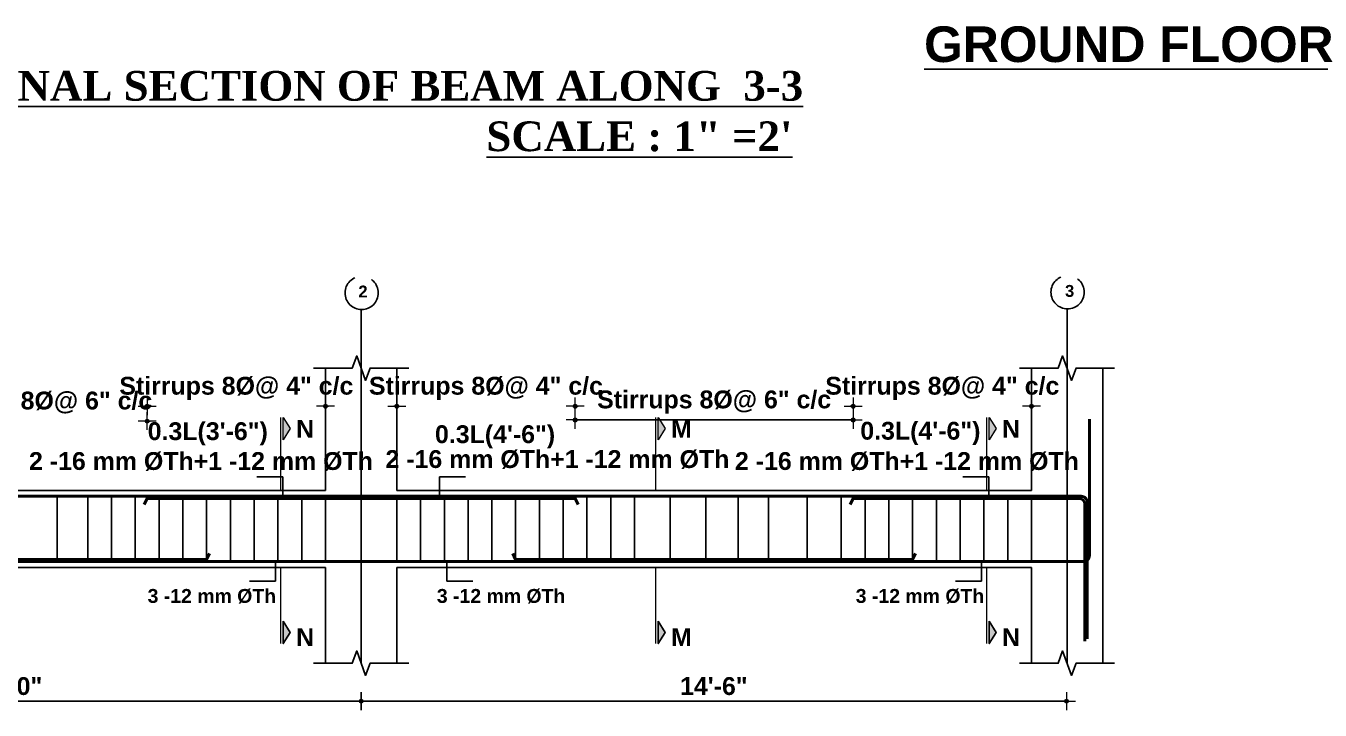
# Model space of a CAD drawing. Header units: inches. Extents: x -9998782 to 66725, y -6520505 to 8308.
# Drawn here: x -4996119.6 to -4995684.1, y -3258073.8 to -3257843.4 of the extents above; entities that cross this region are included whole.
import ezdxf
from ezdxf.enums import TextEntityAlignment as Align

# ---------------------------------------------------------------- set-up
doc = ezdxf.new("R2010")
doc.units = ezdxf.units.IN
doc.header["$LTSCALE"] = 2
doc.header["$MEASUREMENT"] = 0
doc.header["$PDMODE"] = 34
doc.linetypes.add('ACAD_ISO02W100', pattern=[15, 12, -3])
doc.layers.get('0').update_dxf_attribs({"linetype": 'CONTINUOUS'})
doc.layers.get('DEFPOINTS').update_dxf_attribs({"color": 141, "linetype": 'CONTINUOUS'})
for name, color, linetype, lineweight in [('BAR', 5, 'CONTINUOUS', 40), ('dimension', 160, 'CONTINUOUS', 15), ('HATCH1', 4, 'ACAD_ISO02W100', 13), ('TEXT', 181, 'CONTINUOUS', 25)]:
    doc.layers.add(name, color=color, linetype=linetype, lineweight=lineweight)
doc.layers.add('STIRRUP', color=10, linetype='CONTINUOUS')
doc.styles.add('1.8 str', font='times.ttf', dxfattribs={"width": 0.8, "height": 6})
doc.styles.add('STYLE1', font='arialbd.ttf')
doc.dimstyles.new('1.4', dxfattribs={"dimscale": 0, "dimtxt": 6, "dimasz": 0.5, "dimexe": 2, "dimexo": 9, "dimgap": 2, "dimtad": 1, "dimdec": 0, "dimlfac": 0.5, "dimzin": 3, "dimdsep": 46, "dimlunit": 4, "dimtxsty": '1.8 str', "dimblk": 'DIM', "dimcen": 3, "dimdle": 3, "dimse1": 1, "dimse2": 1, "dimclrd": 256, "dimclre": 256, "dimclrt": 7, "dimadec": 1, "dimazin": 2, "dimtfac": 1, "dimtdec": 0, "dimtix": 1, "dimtofl": 0, "dimtmove": 2, "dimatfit": 3, "dimldrblk": 'arrow', "dimfxl": 2, "dimfrac": 2, "dimtolj": 2, "dimtzin": 0, "dimarcsym": 0})

# ---------------------------------------------------------------- blocks, each defined once
blk = doc.blocks.new('DIM')
at = {"layer": 'dimension'}
h = blk.add_hatch(color=256, dxfattribs=at)
h.paths.add_polyline_path([(0, 1.28), (0, 0), (1.28, 0, 0.414214)])
h.paths.add_polyline_path([(1.28, 0), (0, 0), (0, -1.28, 0.414214)])
h.paths.add_polyline_path([(0, 0), (-1.28, 0, 0.414214), (0, -1.28)])
h.paths.add_polyline_path([(0, 1.28, 0.414214), (-1.28, 0), (0, 0)])
for p, q in [((-6, 0), (6, 0)), ((0, 6), (0, -6))]:
    blk.add_line(p, q, dxfattribs=at)
blk.add_circle((0, 0), 1.28, dxfattribs=at)
blk = doc.blocks.new('*D902')
at = {"layer": 'DEFPOINTS', "color": 0, "ltscale": 10}
for p in [(-4996078.82, -3257976.51), (-4996154.17, -3257993.05), (-4996078.82, -3258007.57)]:
    blk.add_point(p, dxfattribs=at)
at = {"layer": 'dimension', "lineweight": -2, "ltscale": 10}
for p, q in [((-4996154.67, -3257976.51), (-4996155.17, -3257976.51)), ((-4996078.32, -3257976.51), (-4996077.82, -3257976.51))]:
    blk.add_line(p, q, dxfattribs=at)
at = {"layer": 'dimension', "lineweight": -2, "ltscale": 10, "xscale": 0.5, "yscale": 0.5, "zscale": 0.5}
blk.add_blockref('DIM', (-4996154.17, -3257976.51), dxfattribs=at)
at = {"layer": 'dimension', "lineweight": -2, "ltscale": 10, "xscale": 0.5, "yscale": 0.5, "zscale": 0.5, "rotation": 180}
blk.add_blockref('DIM', (-4996078.82, -3257976.51), dxfattribs=at)
at = {"layer": 'dimension', "color": 7, "ltscale": 10, "insert": (-4996116.49, -3257970.49), "char_height": 6, "attachment_point": 5, "style": 'STYLE1'}
blk.add_mtext('\\A2;Stirrups 8%%C@ 6" c/c', dxfattribs=at)
blk = doc.blocks.new('arrow')
at = {"layer": 'dimension'}
blk.add_lwpolyline([(1.21, 0, 0, 2.1, 0), (-2.29, 0, 0, 0, 0), (1.21, 0, 0, 0, 0)], format="xyseb", dxfattribs=at)
blk = doc.blocks.new('*D903')
at = {"layer": 'DEFPOINTS', "color": 0, "ltscale": 10}
for p in [(-4996018.82, -3257971.53), (-4996018.82, -3257985.07), (-4996078.82, -3258002.59)]:
    blk.add_point(p, dxfattribs=at)
at = {"layer": 'dimension', "lineweight": -2, "ltscale": 10}
for p, q in [((-4996079.32, -3257971.53), (-4996079.82, -3257971.53)), ((-4996018.32, -3257971.53), (-4996017.82, -3257971.53))]:
    blk.add_line(p, q, dxfattribs=at)
at = {"layer": 'dimension', "lineweight": -2, "ltscale": 10, "xscale": 0.5, "yscale": 0.5, "zscale": 0.5}
blk.add_blockref('DIM', (-4996078.82, -3257971.53), dxfattribs=at)
at = {"layer": 'dimension', "lineweight": -2, "ltscale": 10, "xscale": 0.5, "yscale": 0.5, "zscale": 0.5, "rotation": 180}
blk.add_blockref('DIM', (-4996018.82, -3257971.53), dxfattribs=at)
at = {"layer": 'dimension', "color": 7, "ltscale": 10, "insert": (-4996048.82, -3257965.51), "char_height": 6, "attachment_point": 5, "style": 'STYLE1'}
blk.add_mtext('\\A2;Stirrups 8%%C@ 4" c/c', dxfattribs=at)
blk = doc.blocks.new('*D904')
at = {"layer": 'DEFPOINTS', "color": 0, "ltscale": 10}
for p in [(-4995994.82, -3257971.53), (-4995994.82, -3257985.07), (-4995934.82, -3258002.59)]:
    blk.add_point(p, dxfattribs=at)
at = {"layer": 'dimension', "lineweight": -2, "ltscale": 10}
for p, q in [((-4995995.32, -3257971.53), (-4995995.82, -3257971.53)), ((-4995934.32, -3257971.53), (-4995933.82, -3257971.53))]:
    blk.add_line(p, q, dxfattribs=at)
at = {"layer": 'dimension', "lineweight": -2, "ltscale": 10, "xscale": 0.5, "yscale": 0.5, "zscale": 0.5}
blk.add_blockref('DIM', (-4995994.82, -3257971.53), dxfattribs=at)
at = {"layer": 'dimension', "lineweight": -2, "ltscale": 10, "xscale": 0.5, "yscale": 0.5, "zscale": 0.5, "rotation": 180}
blk.add_blockref('DIM', (-4995934.82, -3257971.53), dxfattribs=at)
at = {"layer": 'dimension', "color": 7, "ltscale": 10, "insert": (-4995964.82, -3257965.51), "char_height": 6, "attachment_point": 5, "style": 'STYLE1'}
blk.add_mtext('\\A2;Stirrups 8%%C@ 4" c/c', dxfattribs=at)
blk = doc.blocks.new('*D905')
at = {"layer": 'DEFPOINTS', "color": 0, "ltscale": 10}
for p in [(-4995781.25, -3257971.53), (-4995781.25, -3257985.07), (-4995841.25, -3258002.59)]:
    blk.add_point(p, dxfattribs=at)
at = {"layer": 'dimension', "lineweight": -2, "ltscale": 10}
for p, q in [((-4995841.75, -3257971.53), (-4995842.25, -3257971.53)), ((-4995780.75, -3257971.53), (-4995780.25, -3257971.53))]:
    blk.add_line(p, q, dxfattribs=at)
at = {"layer": 'dimension', "lineweight": -2, "ltscale": 10, "xscale": 0.5, "yscale": 0.5, "zscale": 0.5}
blk.add_blockref('DIM', (-4995841.25, -3257971.53), dxfattribs=at)
at = {"layer": 'dimension', "lineweight": -2, "ltscale": 10, "xscale": 0.5, "yscale": 0.5, "zscale": 0.5, "rotation": 180}
blk.add_blockref('DIM', (-4995781.25, -3257971.53), dxfattribs=at)
at = {"layer": 'dimension', "color": 7, "ltscale": 10, "insert": (-4995811.25, -3257965.51), "char_height": 6, "attachment_point": 5, "style": 'STYLE1'}
blk.add_mtext('\\A2;Stirrups 8%%C@ 4" c/c', dxfattribs=at)
blk = doc.blocks.new('*D906')
at = {"layer": 'DEFPOINTS', "color": 0, "ltscale": 10}
for p in [(-4995841.25, -3257976.14), (-4995934.82, -3258007.57), (-4995841.25, -3258007.57)]:
    blk.add_point(p, dxfattribs=at)
at = {"layer": 'dimension', "lineweight": -2, "ltscale": 10}
blk.add_line((-4995934.32, -3257976.14), (-4995841.75, -3257976.14), dxfattribs=at)
at = {"layer": 'dimension', "lineweight": -2, "ltscale": 10, "xscale": 0.5, "yscale": 0.5, "zscale": 0.5, "rotation": 180}
blk.add_blockref('DIM', (-4995934.82, -3257976.14), dxfattribs=at)
at = {"layer": 'dimension', "lineweight": -2, "ltscale": 10, "xscale": 0.5, "yscale": 0.5, "zscale": 0.5}
blk.add_blockref('DIM', (-4995841.25, -3257976.14), dxfattribs=at)
at = {"layer": 'dimension', "color": 7, "ltscale": 10, "insert": (-4995888.03, -3257970.12), "char_height": 6, "attachment_point": 5, "style": 'STYLE1'}
blk.add_mtext('\\A2;Stirrups 8%%C@ 6" c/c', dxfattribs=at)
blk = doc.blocks.new('*D907')
at = {"layer": 'DEFPOINTS', "color": 0, "ltscale": 10}
for p in [(-4996244.17, -3258058.03), (-4996006.82, -3258058.03), (-4996006.82, -3258070.84)]:
    blk.add_point(p, dxfattribs=at)
at = {"layer": 'dimension', "lineweight": -2, "ltscale": 10}
blk.add_line((-4996243.67, -3258070.84), (-4996007.32, -3258070.84), dxfattribs=at)
at = {"layer": 'dimension', "lineweight": -2, "ltscale": 10, "xscale": 0.5, "yscale": 0.5, "zscale": 0.5, "rotation": 180}
blk.add_blockref('DIM', (-4996244.17, -3258070.84), dxfattribs=at)
at = {"layer": 'dimension', "lineweight": -2, "ltscale": 10, "xscale": 0.5, "yscale": 0.5, "zscale": 0.5}
blk.add_blockref('DIM', (-4996006.82, -3258070.84), dxfattribs=at)
at = {"layer": 'dimension', "color": 7, "ltscale": 10, "insert": (-4996125.49, -3258065.78), "char_height": 6, "attachment_point": 5, "style": 'STYLE1'}
blk.add_mtext('\\A2;12\'-0"', dxfattribs=at)
blk = doc.blocks.new('*D908')
at = {"layer": 'DEFPOINTS', "color": 0, "ltscale": 10}
for p in [(-4996006.82, -3258058.03), (-4995769.46, -3258058.03), (-4995769.46, -3258070.84)]:
    blk.add_point(p, dxfattribs=at)
at = {"layer": 'dimension', "lineweight": -2, "ltscale": 10}
blk.add_line((-4996006.32, -3258070.84), (-4995769.96, -3258070.84), dxfattribs=at)
at = {"layer": 'dimension', "lineweight": -2, "ltscale": 10, "xscale": 0.5, "yscale": 0.5, "zscale": 0.5, "rotation": 180}
blk.add_blockref('DIM', (-4996006.82, -3258070.84), dxfattribs=at)
at = {"layer": 'dimension', "lineweight": -2, "ltscale": 10, "xscale": 0.5, "yscale": 0.5, "zscale": 0.5}
blk.add_blockref('DIM', (-4995769.46, -3258070.84), dxfattribs=at)
at = {"layer": 'dimension', "color": 7, "ltscale": 10, "insert": (-4995888.14, -3258065.78), "char_height": 6, "attachment_point": 5, "style": 'STYLE1'}
blk.add_mtext('\\A2;14\'-6"', dxfattribs=at)

msp = doc.modelspace()

# ---------------------------------------------------------------- hatches: boundary and pattern name
at = {"layer": 'TEXT', "ltscale": 10}
for points in [[(-4996033.02, -3257975.29), (-4996033.02, -3257982.79), (-4996030.71, -3257979.04)], [(-4995906.83, -3257975.29), (-4995906.83, -3257982.79), (-4995904.52, -3257979.04)], [(-4995795.45, -3257975.29), (-4995795.45, -3257982.79), (-4995793.14, -3257979.04)], [(-4996033.02, -3258051.43), (-4996033.02, -3258043.93), (-4996030.71, -3258047.68)], [(-4995906.83, -3258051.43), (-4995906.83, -3258043.93), (-4995904.52, -3258047.68)], [(-4995795.45, -3258051.43), (-4995795.45, -3258043.93), (-4995793.14, -3258047.68)]]:
    msp.add_hatch(color=256, dxfattribs=at).paths.add_polyline_path(points)

# ---------------------------------------------------------------- linework, layer by layer
for p, q in [((-4996006.82, -3257958.67), (-4996006.82, -3257938.72)), ((-4995769.25, -3257958.67), (-4995769.25, -3257938.72)), ((-4996006.82, -3257958.67), (-4996006.82, -3258058.03)), ((-4995769.25, -3257958.67), (-4995769.25, -3258058.03)), ((-4996006.82, -3258058.03), (-4996006.82, -3258038.08)), ((-4995769.25, -3258058.03), (-4995769.25, -3258038.08))]:
    msp.add_line(p, q)
at = {"ltscale": 10}
for p, q in [((-4996018.82, -3257999.84), (-4996018.82, -3257958.67)), ((-4995994.82, -3257999.84), (-4995994.82, -3257958.67)), ((-4995781.25, -3257999.84), (-4995781.25, -3257958.67)), ((-4995757.25, -3258002.59), (-4995757.25, -3257958.67)), ((-4996232.17, -3257999.84), (-4996033.87, -3257999.84)), ((-4996112.17, -3257999.84), (-4996018.82, -3257999.84)), ((-4995796.31, -3257999.84), (-4995994.82, -3257999.84)), ((-4995874.6, -3257999.84), (-4995781.25, -3257999.84)), ((-4995757.25, -3258058.03), (-4995757.25, -3258002.59)), ((-4996232.17, -3258025.84), (-4996035.65, -3258025.84)), ((-4996112.17, -3258025.84), (-4996018.82, -3258025.84)), ((-4996018.82, -3258058.03), (-4996018.82, -3258025.84)), ((-4995798.09, -3258025.84), (-4995994.82, -3258025.84)), ((-4995994.82, -3258058.03), (-4995994.82, -3258025.84)), ((-4995874.6, -3258025.84), (-4995781.25, -3258025.84)), ((-4995781.25, -3258058.03), (-4995781.25, -3258025.84))]:
    msp.add_line(p, q, dxfattribs=at)
at = {"linetype": 'Continuous', "ltscale": 10}
for points in [[(-4995990.82, -3257958.67), (-4996003.82, -3257958.67), (-4996005.32, -3257962.79), (-4996008.32, -3257954.55), (-4996009.82, -3257958.67), (-4996022.82, -3257958.67)], [(-4995753.25, -3257958.67), (-4995766.25, -3257958.67), (-4995767.75, -3257962.79), (-4995770.75, -3257954.55), (-4995772.25, -3257958.67), (-4995785.25, -3257958.67)], [(-4995990.82, -3258058.03), (-4996003.82, -3258058.03), (-4996005.32, -3258062.15), (-4996008.32, -3258053.91), (-4996009.82, -3258058.03), (-4996022.82, -3258058.03)], [(-4995753.25, -3258058.03), (-4995766.25, -3258058.03), (-4995767.75, -3258062.15), (-4995770.75, -3258053.91), (-4995772.25, -3258058.03), (-4995785.25, -3258058.03)]]:
    msp.add_lwpolyline(points, dxfattribs=at)
at = {"layer": 'BAR', "ltscale": 10}
for p, q in [((-4996006.82, -3258001.84), (-4996112.17, -3258001.84)), ((-4996006.82, -3258001.84), (-4995864.6, -3258001.84)), ((-4995769.25, -3258001.84), (-4995874.6, -3258001.84)), ((-4996006.82, -3258023.84), (-4996112.17, -3258023.84)), ((-4996006.82, -3258023.84), (-4995864.6, -3258023.84)), ((-4995769.25, -3258023.84), (-4995874.6, -3258023.84))]:
    msp.add_line(p, q, dxfattribs=at)
for points in [[(-4995781.25, -3258023.84), (-4995763.76, -3258023.84, 0.414214), (-4995761.75, -3258021.82), (-4995761.75, -3257975.84)], [(-4995762.5, -3258049.84), (-4995762.5, -3258003.85, 0.414214), (-4995764.51, -3258001.84), (-4995781.25, -3258001.84)], [(-4995763.25, -3258050.59), (-4995763.25, -3258004.6, 0.414214), (-4995765.26, -3258002.59), (-4995781.25, -3258002.59)]]:
    msp.add_lwpolyline(points, format="xyb", dxfattribs=at)
for points in [[(-4996244.17, -3258001.84), (-4996102.17, -3258001.84)], [(-4996079.86, -3258004.59), (-4996078.82, -3258002.59), (-4996006.82, -3258002.59)], [(-4995933.77, -3258004.59), (-4995934.82, -3258002.59), (-4996006.82, -3258002.59)], [(-4995842.29, -3258004.59), (-4995841.25, -3258002.59), (-4995769.25, -3258002.59)], [(-4996102.17, -3258023.84), (-4996244.17, -3258023.84)], [(-4996190.12, -3258021.09), (-4996189.17, -3258023.09), (-4996102.17, -3258023.09)], [(-4996057.86, -3258021.09), (-4996058.82, -3258023.09), (-4996112.17, -3258023.09)], [(-4995955.77, -3258021.09), (-4995954.82, -3258023.09), (-4995864.6, -3258023.09)], [(-4995820.29, -3258021.09), (-4995821.25, -3258023.09), (-4995874.6, -3258023.09)]]:
    msp.add_lwpolyline(points, dxfattribs=at)
at = {"layer": 'dimension', "ltscale": 10}
for p, q in [((-4996033.87, -3257999.84), (-4996033.87, -3257975.34)), ((-4995907.68, -3257999.84), (-4995907.68, -3257975.34)), ((-4995796.31, -3257999.84), (-4995796.31, -3257975.34)), ((-4996033.87, -3258051.38), (-4996033.87, -3258025.84)), ((-4995907.68, -3258051.38), (-4995907.68, -3258025.84)), ((-4995796.31, -3258051.38), (-4995796.31, -3258025.84))]:
    msp.add_line(p, q, dxfattribs=at)
for points in [[(-4996033.02, -3257982.79), (-4996033.02, -3257975.29), (-4996030.71, -3257979.04), (-4996033.02, -3257982.79)], [(-4995906.83, -3257982.79), (-4995906.83, -3257975.29), (-4995904.52, -3257979.04), (-4995906.83, -3257982.79)], [(-4995795.45, -3257982.79), (-4995795.45, -3257975.29), (-4995793.14, -3257979.04), (-4995795.45, -3257982.79)]]:
    msp.add_lwpolyline(points, dxfattribs=at)
at = {"layer": 'HATCH1', "lineweight": 25}
for centre in [(-4996006.65, -3257933.35), (-4995769.08, -3257933.12)]:
    msp.add_circle(centre, 5.6, dxfattribs=at)
at = {"layer": 'STIRRUP'}
for p, q in [((-4996109.17, -3258001.44), (-4996109.17, -3258024.24)), ((-4996098.82, -3258001.44), (-4996098.82, -3258024.24)), ((-4996090.82, -3258001.44), (-4996090.82, -3258024.24)), ((-4996082.82, -3258001.44), (-4996082.82, -3258024.24)), ((-4996074.82, -3258001.44), (-4996074.82, -3258024.24)), ((-4996066.82, -3258001.44), (-4996066.82, -3258024.24)), ((-4996058.82, -3258001.44), (-4996058.82, -3258024.24)), ((-4996050.82, -3258001.44), (-4996050.82, -3258024.24)), ((-4996042.82, -3258001.44), (-4996042.82, -3258024.24)), ((-4996034.82, -3258001.44), (-4996034.82, -3258024.24)), ((-4996026.82, -3258001.44), (-4996026.82, -3258024.24)), ((-4996018.82, -3258001.44), (-4996018.82, -3258024.24)), ((-4995994.82, -3258001.44), (-4995994.82, -3258024.24)), ((-4995986.82, -3258001.44), (-4995986.82, -3258024.24)), ((-4995978.82, -3258001.44), (-4995978.82, -3258024.24)), ((-4995970.82, -3258001.44), (-4995970.82, -3258024.24)), ((-4995962.82, -3258001.44), (-4995962.82, -3258024.24)), ((-4995954.82, -3258001.44), (-4995954.82, -3258024.24)), ((-4995946.82, -3258001.44), (-4995946.82, -3258024.24)), ((-4995938.82, -3258001.44), (-4995938.82, -3258024.24)), ((-4995930.82, -3258001.44), (-4995930.82, -3258024.24)), ((-4995922.82, -3258001.44), (-4995922.82, -3258024.24)), ((-4995914.82, -3258001.44), (-4995914.82, -3258024.24)), ((-4995902.82, -3258001.44), (-4995902.82, -3258024.24)), ((-4995890.82, -3258001.44), (-4995890.82, -3258024.24)), ((-4995879.95, -3258001.44), (-4995879.95, -3258024.24)), ((-4995869.7, -3258001.44), (-4995869.7, -3258024.24)), ((-4995856.73, -3258001.44), (-4995856.73, -3258024.24)), ((-4995845.25, -3258001.44), (-4995845.25, -3258024.24)), ((-4995837.25, -3258001.44), (-4995837.25, -3258024.24)), ((-4995829.25, -3258001.44), (-4995829.25, -3258024.24)), ((-4995821.25, -3258001.44), (-4995821.25, -3258024.24)), ((-4995813.25, -3258001.44), (-4995813.25, -3258024.24)), ((-4995805.25, -3258001.44), (-4995805.25, -3258024.24)), ((-4995797.25, -3258001.44), (-4995797.25, -3258024.24)), ((-4995789.25, -3258001.44), (-4995789.25, -3258024.24)), ((-4995781.25, -3258001.44), (-4995781.25, -3258024.24))]:
    msp.add_line(p, q, dxfattribs=at)
at = {"layer": 'TEXT', "ltscale": 10}
for points in [[(-4996033.02, -3258043.93), (-4996033.02, -3258051.43), (-4996030.71, -3258047.68), (-4996033.02, -3258043.93)], [(-4995906.83, -3258043.93), (-4995906.83, -3258051.43), (-4995904.52, -3258047.68), (-4995906.83, -3258043.93)], [(-4995795.45, -3258043.93), (-4995795.45, -3258051.43), (-4995793.14, -3258047.68), (-4995795.45, -3258043.93)]]:
    msp.add_lwpolyline(points, dxfattribs=at)

# ---------------------------------------------------------------- texts
at = {"layer": 'HATCH1', "lineweight": 25, "style": 'STYLE1'}
for s, p in [('2', (-4996007.75, -3257934.89)), ('3', (-4995769.95, -3257934.67))]:
    msp.add_text(s, height=4, dxfattribs=at).set_placement(p)
at = {"layer": 'TEXT', "style": 'STYLE1'}
msp.add_text('%%UGROUND FLOOR', height=12, dxfattribs=at).set_placement((-4995748.47, -3257849.6), align=Align.MIDDLE_CENTER)
at = {"layer": 'TEXT', "ltscale": 10, "style": 'STYLE1'}
for s, height, p in [('N', 6, (-4996028.71, -3257982.13)), ('M', 6, (-4995902.54, -3257982.13)), ('N', 6, (-4995791.15, -3257982.13)), ('2 -16 mm %%CTh+1 -12 mm %%CTh', 6, (-4996118.59, -3257992.96)), ('2 -16 mm %%CTh+1 -12 mm %%CTh', 6, (-4995998.63, -3257992.3)), ('2 -16 mm %%CTh+1 -12 mm %%CTh', 6, (-4995881.02, -3257992.96)), ('3 -12 mm %%CTh ', 4.68, (-4996078.68, -3258037.73)), ('3 -12 mm %%CTh ', 4.68, (-4995981.34, -3258037.73)), ('3 -12 mm %%CTh ', 4.68, (-4995840.38, -3258037.73)), ('N', 6, (-4996028.71, -3258052.26)), ('M', 6, (-4995902.54, -3258052.26)), ('N', 6, (-4995791.15, -3258052.26))]:
    msp.add_text(s, height=height, dxfattribs=at).set_placement(p)
at = {"layer": 'TEXT', "style": 'STYLE1'}
for s, p in [('0.3L(4\'-6")', (-4995838.84, -3257982.76)), ('0.3L(3\'-6")', (-4996078.65, -3257982.9)), ('0.3L(4\'-6")', (-4995981.97, -3257983.92))]:
    msp.add_text(s, height=6, dxfattribs=at).set_placement(p)
at = {"layer": 'TEXT', "char_height": 10, "width": 450.6233, "attachment_point": 3, "style": 'STYLE1'}
for s, insert in [('{\\fTimes New Roman|b1|i0|c0|p18;\\LLONGITUDINAL SECTION OF BEAM ALONG  3-3}', (-4995858.07, -3257858.61)), ('{\\fTimes New Roman|b1|i0|c0|p18;\\LSCALE : 1" =2\'}', (-4995861.66, -3257875.6))]:
    msp.add_mtext(s, dxfattribs=dict(at, insert=insert))

# ---------------------------------------------------------------- dimensions: what is measured, and where the dimension line sits
at = {"layer": 'dimension', "ltscale": 10}
for base, p1, p2, text, picture, middle in [((-4996018.82, -3257971.53), (-4996078.82, -3258002.59), (-4996018.82, -3257985.07), 'Stirrups 8%%C@ 4" c/c', '*D903', (-4996048.82, -3257965.51)), ((-4995781.25, -3257971.53), (-4995841.25, -3258002.59), (-4995781.25, -3257985.07), 'Stirrups 8%%C@ 4" c/c', '*D905', (-4995811.25, -3257965.51)), ((-4996078.82, -3257976.51), (-4996154.17, -3257993.05), (-4996078.82, -3258007.57), 'Stirrups 8%%C@ 6" c/c', '*D902', (-4996116.49, -3257970.49)), ((-4995841.25, -3257976.14), (-4995934.82, -3258007.57), (-4995841.25, -3258007.57), 'Stirrups 8%%C@ 6" c/c', '*D906', (-4995888.03, -3257970.12)), ((-4996006.82, -3258070.84), (-4996244.17, -3258058.03), (-4996006.82, -3258058.03), '12\'-0"', '*D907', (-4996125.49, -3258065.78)), ((-4995769.46, -3258070.84), (-4996006.82, -3258058.03), (-4995769.46, -3258058.03), '14\'-6"', '*D908', (-4995888.14, -3258065.78))]:
    dim = msp.add_linear_dim(base=base, p1=p1, p2=p2, text=text, dimstyle='1.4', override={"dimscale": 1, "dimtxsty": 'STYLE1'}, dxfattribs=at)
    dim.commit()
    dim.dimension.update_dxf_attribs({"geometry": picture, "text_midpoint": middle})
dim = msp.add_linear_dim(base=(-4995994.82, -3257971.53), p1=(-4995934.82, -3258002.59), p2=(-4995994.82, -3257985.07), angle=180, text='Stirrups 8%%C@ 4" c/c', dimstyle='1.4', override={"dimscale": 1, "dimtxsty": 'STYLE1'}, dxfattribs=at)
dim.commit()
dim.dimension.update_dxf_attribs({"geometry": '*D904', "text_midpoint": (-4995964.82, -3257965.51)})

# ---------------------------------------------------------------- leaders
for points in [[(-4996033.17, -3258001.44), (-4996033.17, -3257995.23), (-4996041.89, -3257995.23)], [(-4995980.46, -3258001.44), (-4995980.46, -3257995.23), (-4995971.74, -3257995.23)], [(-4995795.61, -3258001.44), (-4995795.61, -3257995.23), (-4995804.33, -3257995.23)], [(-4996035.65, -3258024.24), (-4996035.65, -3258030.45), (-4996044.37, -3258030.45)], [(-4995977.98, -3258024.24), (-4995977.98, -3258030.45), (-4995969.26, -3258030.45)], [(-4995798.09, -3258024.24), (-4995798.09, -3258030.45), (-4995806.81, -3258030.45)]]:
    msp.add_leader(points, dimstyle='1.4', override={"dimscale": 1, "dimtxsty": 'STYLE1'}, dxfattribs=at)

doc.saveas('drawing.dxf')
